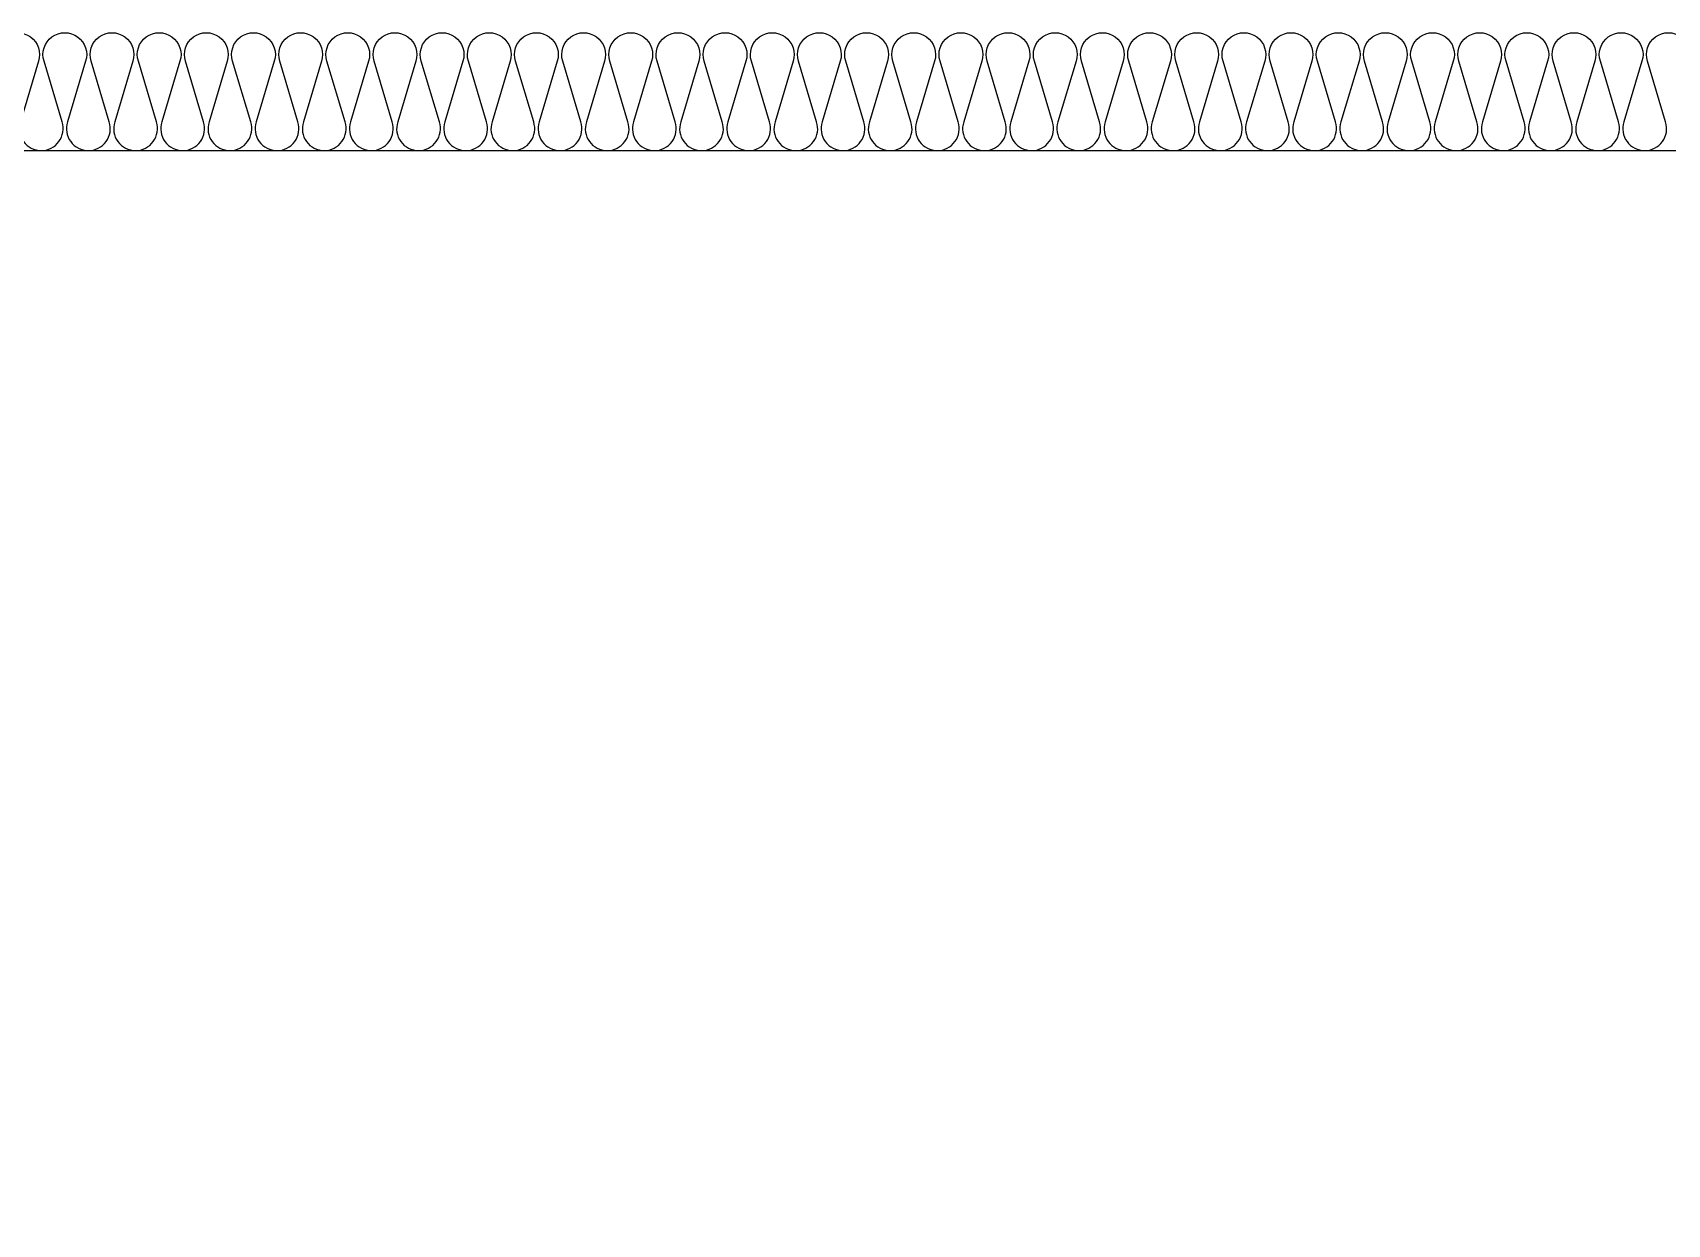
# Model space of a CAD drawing. Header units: millimetres. Extents: x 19868 to 801382, y -4805 to 85279.
# Drawn here: x 157011 to 158397, y 42318 to 43329 of the extents above; entities that cross this region are included whole.
import ezdxf

# ---------------------------------------------------------------- set-up
doc = ezdxf.new("R2010")
doc.units = ezdxf.units.MM
doc.header["$LTSCALE"] = 250
doc.layers.add('ISL', color=251, linetype='Continuous')

msp = doc.modelspace()

# ---------------------------------------------------------------- linework, layer by layer
at = {"layer": 'ISL'}
msp.add_lwpolyline([(156980.6, 43304.7, -1.372593), (157015.9, 43304.7), (157000.6, 43253.2, 0.509267), (157018.2, 43228.9, 0.509267), (157035.9, 43253.2), (157020.6, 43304.7, -1.372593), (157055.9, 43304.7), (157040.6, 43253.2, 0.509267), (157058.2, 43228.9, 0.509267), (157075.9, 43253.2), (157060.6, 43304.7, -1.372593), (157095.9, 43304.7), (157080.6, 43253.2, 0.509267), (157098.2, 43228.9, 0.509267), (157115.9, 43253.2), (157100.6, 43304.7, -1.372593), (157135.9, 43304.7), (157120.6, 43253.2, 0.509267), (157138.2, 43228.9, 0.509267), (157155.9, 43253.2), (157140.6, 43304.7, -1.372593), (157175.9, 43304.7), (157160.6, 43253.2, 0.509267), (157178.2, 43228.9, 0.509267), (157195.9, 43253.2), (157180.6, 43304.7, -1.372593), (157215.9, 43304.7), (157200.6, 43253.2, 0.509267), (157218.2, 43228.9, 0.509267), (157235.9, 43253.2), (157220.6, 43304.7, -1.372593), (157255.9, 43304.7), (157240.6, 43253.2, 0.509267), (157258.2, 43228.9, 0.509267), (157275.9, 43253.2), (157260.6, 43304.7, -1.372593), (157295.9, 43304.7), (157280.6, 43253.2, 0.509267), (157298.2, 43228.9, 0.509267), (157315.9, 43253.2), (157300.6, 43304.7, -1.372593), (157335.9, 43304.7), (157320.6, 43253.2, 0.509267), (157338.2, 43228.9, 0.509267), (157355.9, 43253.2), (157340.6, 43304.7, -1.372593), (157375.9, 43304.7), (157360.6, 43253.2, 0.509267), (157378.2, 43228.9, 0.509267), (157395.9, 43253.2), (157380.6, 43304.7, -1.372593), (157415.9, 43304.7), (157400.6, 43253.2, 0.509267), (157418.2, 43228.9, 0.509267), (157435.9, 43253.2), (157420.6, 43304.7, -1.372593), (157455.9, 43304.7), (157440.6, 43253.2, 0.509267), (157458.2, 43228.9, 0.509267), (157475.9, 43253.2), (157460.6, 43304.7, -1.372593), (157495.9, 43304.7), (157480.6, 43253.2, 0.509267), (157498.2, 43228.9, 0.509267), (157515.9, 43253.2), (157500.6, 43304.7, -1.372593), (157535.9, 43304.7), (157520.6, 43253.2, 0.509267), (157538.2, 43228.9, 0.509267), (157555.9, 43253.2), (157540.6, 43304.7, -1.372593), (157575.9, 43304.7), (157560.6, 43253.2, 0.509267), (157578.2, 43228.9, 0.509267), (157595.9, 43253.2), (157580.6, 43304.7, -1.372593), (157615.9, 43304.7), (157600.6, 43253.2, 0.509267), (157618.2, 43228.9, 0.509267), (157635.9, 43253.2), (157620.6, 43304.7, -1.372593), (157655.9, 43304.7), (157640.6, 43253.2, 0.509267), (157658.2, 43228.9, 0.509267), (157675.9, 43253.2), (157660.6, 43304.7, -1.372593), (157695.9, 43304.7), (157680.6, 43253.2, 0.509267), (157698.2, 43228.9, 0.509267), (157715.9, 43253.2), (157700.6, 43304.7, -1.372593), (157735.9, 43304.7), (157720.6, 43253.2, 0.509267), (157738.2, 43228.9, 0.509267), (157755.9, 43253.2), (157740.6, 43304.7, -1.372593), (157775.9, 43304.7), (157760.6, 43253.2, 0.509267), (157778.2, 43228.9, 0.509267), (157795.9, 43253.2), (157780.6, 43304.7, -1.372593), (157815.9, 43304.7), (157800.6, 43253.2, 0.509267), (157818.2, 43228.9, 0.509267), (157835.9, 43253.2), (157820.6, 43304.7, -1.372593), (157855.9, 43304.7), (157840.6, 43253.2, 0.509267), (157858.2, 43228.9, 0.509267), (157875.9, 43253.2), (157860.6, 43304.7, -1.372593), (157895.9, 43304.7), (157880.6, 43253.2, 0.509267), (157898.2, 43228.9, 0.509267), (157915.9, 43253.2), (157900.6, 43304.7, -1.372593), (157935.9, 43304.7), (157920.6, 43253.2, 0.509267), (157938.2, 43228.9, 0.509267), (157955.9, 43253.2), (157940.6, 43304.7, -1.372593), (157975.9, 43304.7), (157960.6, 43253.2, 0.509267), (157978.2, 43228.9, 0.509267), (157995.9, 43253.2), (157980.6, 43304.7, -1.372593), (158015.9, 43304.7), (158000.6, 43253.2, 0.509267), (158018.2, 43228.9, 0.509267), (158035.9, 43253.2), (158020.6, 43304.7, -1.372593), (158055.9, 43304.7), (158040.6, 43253.2, 0.509267), (158058.2, 43228.9, 0.509267), (158075.9, 43253.2), (158060.6, 43304.7, -1.372593), (158095.9, 43304.7), (158080.6, 43253.2, 0.509267), (158098.2, 43228.9, 0.509267), (158115.9, 43253.2), (158100.6, 43304.7, -1.372593), (158135.9, 43304.7), (158120.6, 43253.2, 0.509267), (158138.2, 43228.9, 0.509267), (158155.9, 43253.2), (158140.6, 43304.7, -1.372593), (158175.9, 43304.7), (158160.6, 43253.2, 0.509267), (158178.2, 43228.9, 0.509267), (158195.9, 43253.2), (158180.6, 43304.7, -1.372593), (158215.9, 43304.7), (158200.6, 43253.2, 0.509267), (158218.2, 43228.9, 0.509267), (158235.9, 43253.2), (158220.6, 43304.7, -1.372593), (158255.9, 43304.7), (158240.6, 43253.2, 0.509267), (158258.2, 43228.9, 0.509267), (158275.9, 43253.2), (158260.6, 43304.7, -1.372593), (158295.9, 43304.7), (158280.6, 43253.2, 0.509267), (158298.2, 43228.9, 0.509267), (158315.9, 43253.2), (158300.6, 43304.7, -1.372593), (158335.9, 43304.7), (158320.6, 43253.2, 0.509267), (158338.2, 43228.9, 0.509267), (158355.9, 43253.2), (158340.6, 43304.7, -1.372593), (158375.9, 43304.7), (158360.6, 43253.2, 0.509267), (158378.2, 43228.9, 0.509267), (158395.9, 43253.2), (158380.6, 43304.7, -1.372593), (158415.9, 43304.7)], format="xyb", dxfattribs=at)
msp.add_lwpolyline([(138291.2, 34478.9), (138388.2, 34478.9), (138388.2, 42128.9), (139138.2, 42128.9), (139138.2, 43248.9), (149138.2, 43248.9), (149138.2, 42328.9), (150138.2, 42328.9), (150138.2, 43248.9), (154138.2, 43248.9), (154138.2, 42328.9), (155138.2, 42328.9), (155138.2, 43228.9), (158938.2, 43228.9), (158938.2, 42878.9), (159038.2, 42878.9)], dxfattribs=at)

doc.saveas('drawing.dxf')
